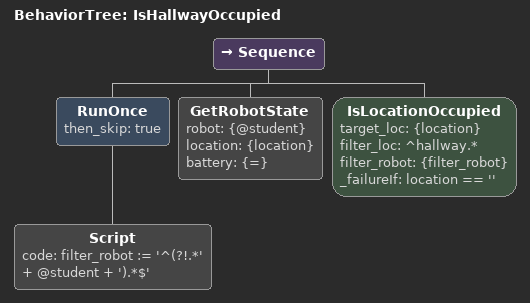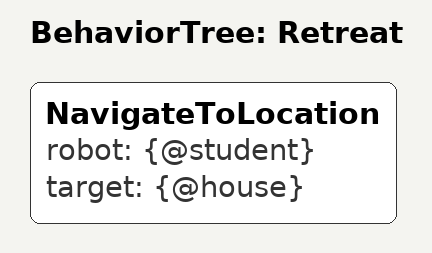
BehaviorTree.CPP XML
<?xml version="1.0" encoding="UTF-8"?>
<root BTCPP_format="4">
  <BehaviorTree ID="IsHallwayOccupied">
    <Sequence>
      <RunOnce then_skip="true">
        <Script code="filter_robot := &apos;^(?!.*&apos; + @student + &apos;).*$&apos;"/>
      </RunOnce>
      <GetRobotState robot="{@student}"
                     location="{location}"
                     battery="{=}"/>
      <IsLocationOccupied target_loc="{location}"
                          filter_loc="^hallway.*"
                          filter_robot="{filter_robot}"
                          _failureIf="location == &apos;&apos;"/>
    </Sequence>
  </BehaviorTree>

  <BehaviorTree ID="Retreat">
    <NavigateToLocation robot="{@student}"
                        target="{@house}"/>
  </BehaviorTree>

</root>
